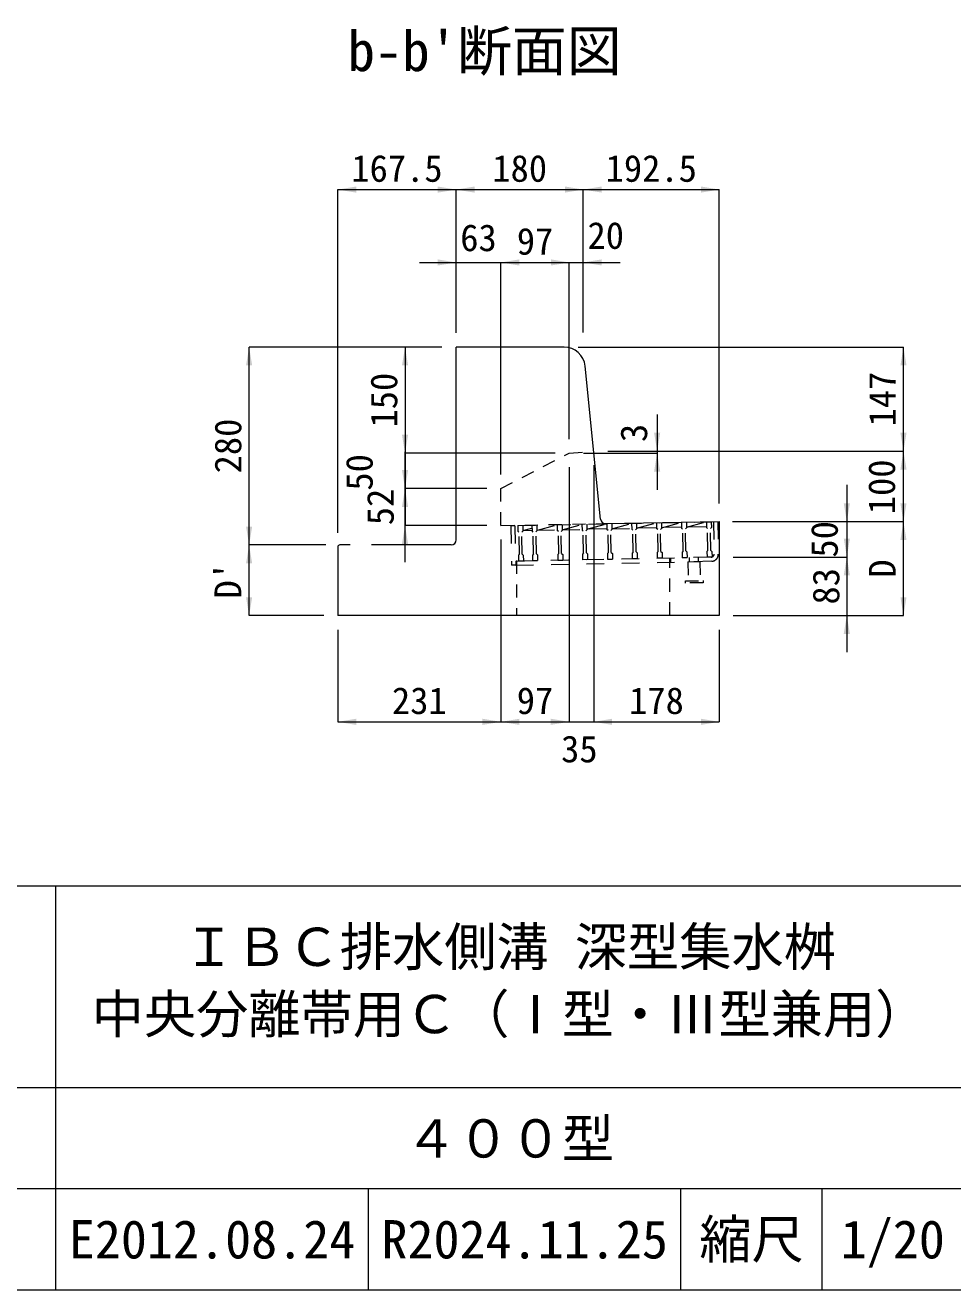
# Model space of a CAD drawing. Units: millimetres at full size. Extents: x 50430 to 101606, y 69050 to 91573.
# Drawn here: x 70819 to 72132, y 77277 to 79066 of the extents above; entities that cross this region are included whole.
import ezdxf
from ezdxf.enums import TextEntityAlignment as Align

# ---------------------------------------------------------------- set-up
doc = ezdxf.new("R2010")
doc.units = ezdxf.units.MM
doc.header["$LTSCALE"] = 50
for name, pattern in [('USER1', [0.675, 0.375, -0.3]), ('USER3', [1, 0.5, -0.5]), ('USER4', [0.675, 0.375, -0.3])]:
    doc.linetypes.add(name, pattern=pattern)
for name, color, linetype, lineweight in [('インサート', 3, 'USER1', 9), ('グレーチング', 7, 'USER1', 5), ('寸法線', 7, 'Continuous', 13), ('本体', 2, 'Continuous', 9), ('枠', 7, 'Continuous', 5)]:
    doc.layers.add(name, color=color, linetype=linetype, lineweight=lineweight)
doc.layers.add('文字', color=7, linetype='Continuous')
doc.styles.add('ＭＳ ゴシック', font='')
doc.styles.get('ＭＳ ゴシック').set_extended_font_data('MS Gothic')

# ---------------------------------------------------------------- blocks, each defined once
blk = doc.blocks.new('filled_arrow')
at = {"color": 0, "linetype": 'Continuous', "lineweight": -2}
blk.add_solid([(7.5, 1.25), (0, 0), (7.5, -1.25)], dxfattribs=at)

msp = doc.modelspace()

# ---------------------------------------------------------------- linework, layer by layer
at = {"layer": 'インサート', "linetype": 'USER4'}
for p, q in [((71757.19, 78307.06), (71774.19, 78307.4)), ((71757.19, 78307.06), (71757.73, 78280.06)), ((71774.19, 78307.4), (71774.73, 78280.4)), ((71753.73, 78279.98), (71778.73, 78280.48)), ((71753.79, 78276.98), (71753.73, 78279.98)), ((71778.73, 78280.48), (71778.79, 78277.48)), ((71778.79, 78277.48), (71753.79, 78276.98))]:
    msp.add_line(p, q, dxfattribs=at)
at = {"layer": 'グレーチング', "linetype": 'USER3'}
for p, q in [((71512.5, 78358.18), (71506.51, 78358.06)), ((71506.51, 78358.06), (71507.63, 78302.07)), ((71512.5, 78358.18), (71513.62, 78302.19)), ((71516.5, 78358.26), (71790.45, 78363.73)), ((71516.5, 78358.26), (71516.66, 78350.26)), ((71518.19, 78348.79), (71516.66, 78350.26)), ((71522.19, 78348.87), (71523.66, 78350.4)), ((71523.5, 78358.4), (71523.66, 78350.4)), ((71523.64, 78351.4), (71536.58, 78354.82)), ((71523.64, 78351.4), (71536.64, 78351.66)), ((71536.5, 78358.66), (71536.66, 78350.66)), ((71538.19, 78349.19), (71536.66, 78350.66)), ((71542.19, 78349.27), (71543.66, 78350.8)), ((71543.5, 78358.8), (71543.66, 78350.8)), ((71543.64, 78351.8), (71572.73, 78352.38)), ((71544.44, 78351.81), (71572.59, 78359.38)), ((71572.29, 78359.37), (71572.45, 78351.37)), ((71573.98, 78349.9), (71572.45, 78351.37)), ((71574.6, 78318.91), (71573.98, 78349.9)), ((71577.98, 78349.98), (71579.45, 78351.51)), ((71578.6, 78318.99), (71577.98, 78349.98)), ((71579.29, 78359.51), (71579.45, 78351.51)), ((71579.43, 78352.51), (71607.59, 78360.08)), ((71579.43, 78352.51), (71607.73, 78353.08)), ((71607.29, 78360.07), (71607.45, 78352.07)), ((71608.98, 78350.6), (71607.45, 78352.07)), ((71609.6, 78319.61), (71608.98, 78350.6)), ((71612.97, 78350.68), (71614.44, 78352.21)), ((71613.59, 78319.69), (71612.97, 78350.68)), ((71614.28, 78360.21), (71614.44, 78352.21)), ((71614.42, 78353.21), (71642.58, 78360.78)), ((71642.72, 78353.78), (71614.42, 78353.21)), ((71642.58, 78360.78), (71642.74, 78352.78)), ((71644.27, 78351.31), (71642.74, 78352.78)), ((71644.89, 78320.32), (71644.27, 78351.31)), ((71648.27, 78351.39), (71649.74, 78352.92)), ((71648.89, 78320.4), (71648.27, 78351.39)), ((71649.58, 78360.92), (71649.74, 78352.92)), ((71649.72, 78353.92), (71677.87, 78361.48)), ((71649.72, 78353.92), (71678.01, 78354.48)), ((71677.57, 78361.48), (71677.73, 78353.48)), ((71679.26, 78352.01), (71677.73, 78353.48)), ((71679.88, 78321.02), (71679.26, 78352.01)), ((71683.26, 78352.09), (71684.73, 78353.62)), ((71683.88, 78321.1), (71683.26, 78352.09)), ((71684.57, 78361.62), (71684.73, 78353.62)), ((71684.71, 78354.62), (71712.86, 78362.18)), ((71713, 78355.18), (71684.71, 78354.62)), ((71712.86, 78362.18), (71713.02, 78354.18)), ((71714.55, 78352.71), (71713.02, 78354.18)), ((71715.17, 78321.72), (71714.55, 78352.71)), ((71718.55, 78352.79), (71720.02, 78354.32)), ((71719.17, 78321.8), (71718.55, 78352.79)), ((71719.86, 78362.32), (71720.02, 78354.32)), ((71720, 78355.32), (71748.16, 78362.89)), ((71748.3, 78355.89), (71720, 78355.32)), ((71748.16, 78362.89), (71748.32, 78354.89)), ((71749.85, 78353.42), (71748.32, 78354.89)), ((71750.47, 78322.43), (71749.85, 78353.42)), ((71753.85, 78353.5), (71755.32, 78355.03)), ((71754.47, 78322.51), (71753.85, 78353.5)), ((71755.16, 78363.03), (71755.32, 78355.03)), ((71755.3, 78356.03), (71783.45, 78363.59)), ((71783.59, 78356.6), (71755.3, 78356.03)), ((71783.45, 78363.59), (71783.61, 78355.6)), ((71785.14, 78354.13), (71783.61, 78355.6)), ((71785.76, 78323.13), (71785.14, 78354.13)), ((71789.14, 78354.21), (71790.61, 78355.74)), ((71789.76, 78323.21), (71789.14, 78354.21)), ((71790.45, 78363.73), (71790.61, 78355.74)), ((71793.45, 78363.81), (71794.37, 78317.8)), ((71799.45, 78363.92), (71800.37, 78317.92)), ((71518.81, 78317.79), (71518.19, 78348.79)), ((71522.81, 78317.87), (71522.19, 78348.87)), ((71538.81, 78318.19), (71538.19, 78349.19)), ((71542.81, 78318.27), (71542.19, 78349.27)), ((71518.81, 78317.79), (71517.34, 78316.26)), ((71517.34, 78316.26), (71517.5, 78308.27)), ((71522.81, 78317.87), (71524.34, 78316.4)), ((71524.34, 78316.4), (71524.5, 78308.41)), ((71538.81, 78318.19), (71537.34, 78316.66)), ((71537.34, 78316.66), (71537.5, 78308.67)), ((71542.81, 78318.27), (71544.34, 78316.8)), ((71544.34, 78316.8), (71544.5, 78308.81)), ((71574.6, 78318.91), (71573.13, 78317.38)), ((71573.13, 78317.38), (71573.29, 78309.38)), ((71578.6, 78318.99), (71580.13, 78317.52)), ((71580.13, 78317.52), (71580.29, 78309.52)), ((71609.6, 78319.61), (71608.13, 78318.08)), ((71608.13, 78318.08), (71608.29, 78310.08)), ((71613.59, 78319.69), (71615.12, 78318.22)), ((71615.12, 78318.22), (71615.28, 78310.22)), ((71644.89, 78320.32), (71643.42, 78318.79)), ((71643.42, 78318.79), (71643.58, 78310.79)), ((71648.89, 78320.4), (71650.42, 78318.93)), ((71650.42, 78318.93), (71650.58, 78310.93)), ((71679.88, 78321.02), (71678.41, 78319.49)), ((71678.41, 78319.49), (71678.57, 78311.49)), ((71683.88, 78321.1), (71685.41, 78319.63)), ((71685.41, 78319.63), (71685.57, 78311.63)), ((71715.17, 78321.72), (71713.7, 78320.19)), ((71713.7, 78320.19), (71713.86, 78312.19)), ((71719.17, 78321.8), (71720.7, 78320.33)), ((71720.7, 78320.33), (71720.86, 78312.33)), ((71750.47, 78322.43), (71749, 78320.9)), ((71749, 78320.9), (71749.16, 78312.9)), ((71754.47, 78322.51), (71756, 78321.04)), ((71756, 78321.04), (71756.16, 78313.04)), ((71785.76, 78323.13), (71784.29, 78321.6)), ((71784.29, 78321.6), (71784.45, 78313.6)), ((71789.76, 78323.21), (71791.29, 78321.74)), ((71791.29, 78321.74), (71791.45, 78313.74)), ((71513.62, 78302.19), (71507.63, 78302.07)), ((71513.5, 78308.19), (71746.66, 78312.85)), ((71513.62, 78302.19), (71741.58, 78306.75)), ((71517.5, 78308.27), (71524.5, 78308.41)), ((71537.5, 78308.67), (71544.5, 78308.81)), ((71573.29, 78309.38), (71580.29, 78309.52)), ((71615.28, 78310.22), (71608.29, 78310.08)), ((71643.58, 78310.79), (71650.58, 78310.93)), ((71685.57, 78311.63), (71678.57, 78311.49)), ((71720.86, 78312.33), (71713.86, 78312.19)), ((71732.46, 78312.56), (71732.58, 78306.57)), ((71790.57, 78307.73), (71741.58, 78306.75)), ((71790.45, 78313.72), (71747.46, 78312.86)), ((71756.04, 78312.85), (71749.05, 78312.57)), ((71758.96, 78313.1), (71759.08, 78307.1)), ((71771.95, 78313.36), (71772.07, 78307.36)), ((71791.45, 78313.74), (71784.45, 78313.6))]:
    msp.add_line(p, q, dxfattribs=at)
for radius, start, end in [(4, 271.14586, 1.14572), (10, 271.14571, 1.14575)]:
    msp.add_arc((71790.37, 78317.72), radius, start, end, dxfattribs=at)
at = {"layer": '寸法線', "lineweight": 9}
for p, q in [((71261.71, 78833.91), (71429.21, 78833.91)), ((71261.71, 78347.95), (71261.71, 78833.91)), ((71429.21, 78630.96), (71429.21, 78833.91)), ((71429.21, 78833.91), (71609.21, 78833.91)), ((71429.21, 78630.96), (71429.21, 78833.91)), ((71609.21, 78833.91), (71801.71, 78833.91)), ((71609.21, 78631.42), (71609.21, 78833.91)), ((71609.21, 78631.42), (71609.21, 78833.91)), ((71801.71, 78389.4), (71801.71, 78833.91)), ((71377.21, 78730.74), (71544.53, 78730.74)), ((71429.21, 78630.96), (71429.21, 78730.74)), ((71492.53, 78730.74), (71589.41, 78730.74)), ((71492.53, 78430.85), (71492.53, 78730.74)), ((71492.53, 78430.85), (71492.53, 78730.74)), ((71537.41, 78730.74), (71661.21, 78730.74)), ((71589.41, 78480.85), (71589.41, 78730.74)), ((71589.41, 78480.85), (71589.41, 78730.74)), ((71609.21, 78631.42), (71609.21, 78730.74)), ((71136.15, 78330.95), (71136.15, 78610.96)), ((71409.21, 78610.96), (71136.15, 78610.96)), ((71356.9, 78610.95), (71356.9, 78460.85)), ((71409.21, 78610.95), (71356.9, 78610.95)), ((71602.06, 78610.95), (72062.45, 78610.95)), ((72062.45, 78463.64), (72062.45, 78610.95)), ((71356.9, 78512.85), (71356.9, 78358.86)), ((71713.77, 78515.64), (71713.77, 78408.85)), ((71356.9, 78306.5), (71356.9, 78462.85)), ((71569.22, 78460.85), (71356.9, 78460.85)), ((71569.22, 78460.85), (71356.9, 78460.85)), ((71609.41, 78460.85), (71713.77, 78460.85)), ((71643.94, 78463.64), (72062.45, 78463.64)), ((71643.94, 78463.64), (72062.45, 78463.64)), ((71643.94, 78463.64), (71713.77, 78463.64)), ((72062.45, 78363.94), (72062.45, 78463.64)), ((71589.22, 78440.85), (71589.22, 78080.56)), ((71589.22, 78440.85), (71589.22, 78080.56)), ((71623.94, 78443.64), (71623.94, 78080.56)), ((71623.94, 78443.64), (71623.94, 78080.56)), ((71472.22, 78410.86), (71356.9, 78410.86)), ((71472.53, 78410.85), (71356.9, 78410.85)), ((71982.27, 78415.94), (71982.27, 78261.84)), ((71472.53, 78358.5), (71356.9, 78358.5)), ((71820.58, 78363.94), (72062.45, 78363.94)), ((71820.58, 78363.94), (71982.27, 78363.94)), ((71820.58, 78363.94), (72062.45, 78363.94)), ((71982.27, 78365.84), (71982.27, 78178.95)), ((72062.45, 78230.95), (72062.45, 78363.94)), ((71492.53, 78338.5), (71492.53, 78080.56)), ((71492.53, 78338.5), (71492.53, 78080.56)), ((71244.71, 78330.95), (71136.15, 78330.95)), ((71136.15, 78230.95), (71136.15, 78330.95)), ((71244.71, 78330.95), (71136.15, 78330.95)), ((71821.46, 78313.84), (71982.27, 78313.84)), ((71821.46, 78313.84), (71982.27, 78313.84)), ((71241.71, 78230.95), (71136.15, 78230.95)), ((71821.46, 78230.95), (71982.27, 78230.95)), ((71821.71, 78230.95), (72062.45, 78230.95)), ((71261.71, 78210.95), (71261.71, 78080.56)), ((71801.71, 78210.95), (71801.71, 78080.56)), ((71261.71, 78080.56), (71492.53, 78080.56)), ((71492.53, 78080.56), (71589.22, 78080.56)), ((71537.22, 78080.56), (71675.94, 78080.56)), ((71623.94, 78080.56), (71801.71, 78080.56))]:
    msp.add_line(p, q, dxfattribs=at)
at = {"layer": '本体', "lineweight": 20}
for p, q in [((71429.21, 78337.95), (71429.21, 78610.95)), ((71582.06, 78610.95), (71429.21, 78610.95)), ((71633.56, 78367.41), (71611.91, 78583.94)), ((71640.65, 78361.11), (71801.71, 78363.95)), ((71801.71, 78363.95), (71801.71, 78230.95)), ((71261.71, 78327.95), (71261.71, 78230.95)), ((71279.36, 78330.95), (71264.71, 78330.95)), ((71422.21, 78330.95), (71309.36, 78330.95)), ((71801.71, 78230.95), (71261.71, 78230.95))]:
    msp.add_line(p, q, dxfattribs=at)
at = {"layer": '本体', "linetype": 'USER1'}
for p, q in [((71492.53, 78410.85), (71589.41, 78460.85)), ((71589.41, 78460.85), (71623.94, 78463.64)), ((71492.53, 78358.5), (71492.53, 78410.85)), ((71492.53, 78358.5), (71640.65, 78361.11)), ((71514.61, 78308.88), (71514.61, 78230.95)), ((71731.71, 78230.95), (71731.71, 78312.71))]:
    msp.add_line(p, q, dxfattribs=at)
at = {"layer": '本体', "lineweight": 20}
for centre, radius, start, end in [((71582.06, 78580.95), 30, 5.71031, 90), ((71640.53, 78368.11), 7, 185.71049, 271.01161), ((71422.21, 78337.95), 7, 270, 0), ((71264.71, 78327.95), 3, 90, 180)]:
    msp.add_arc(centre, radius, start, end, dxfattribs=at)
at = {"layer": '枠', "color": 5, "lineweight": 13}
for p, q in [((73003.72, 77847.8), (70434.22, 77847.8)), ((70862.47, 77276.8), (70862.47, 77847.8)), ((73003.72, 77562.3), (70434.22, 77562.3)), ((72147.22, 77419.55), (70434.22, 77419.55)), ((71304.99, 77276.8), (71304.99, 77419.55)), ((71747.52, 77276.8), (71747.52, 77419.55)), ((71947.37, 77276.8), (71947.37, 77419.55)), ((65003.72, 77276.8), (73003.72, 77276.8))]:
    msp.add_line(p, q, dxfattribs=at)

# ---------------------------------------------------------------- block references
at = {"layer": '寸法線', "lineweight": 9, "xscale": 3.47, "yscale": 3.47}
for p in [(71261.71, 78833.91), (71429.21, 78833.91), (71609.21, 78833.91), (71492.53, 78730.74), (71492.53, 78730.74), (71609.21, 78730.74), (71261.71, 78080.56), (71492.53, 78080.56), (71623.94, 78080.56), (71623.94, 78080.56)]:
    msp.add_blockref('filled_arrow', p, dxfattribs=at)
for p, rotation in [((71429.21, 78833.91), 180), ((71609.21, 78833.91), 180), ((71801.71, 78833.91), 180), ((71429.21, 78730.74), 180), ((71589.41, 78730.74), 180), ((71589.41, 78730.74), 180), ((71136.15, 78610.96), 270), ((71356.9, 78610.95), 270), ((72062.45, 78610.95), 270), ((71356.9, 78460.85), 90), ((71356.9, 78460.85), 90), ((71713.77, 78463.64), 90), ((72062.45, 78463.64), 90), ((71713.77, 78460.85), 270), ((72062.45, 78463.64), 270), ((71356.9, 78410.85), 90), ((71356.9, 78410.86), 270), ((71982.27, 78363.94), 90), ((72062.45, 78363.94), 90), ((71136.15, 78330.95), 90), ((71356.9, 78358.5), 270), ((72062.45, 78363.94), 270), ((71982.27, 78313.84), 90), ((71136.15, 78330.95), 270), ((71982.27, 78313.84), 270), ((71136.15, 78230.95), 90), ((72062.45, 78230.95), 90), ((71982.27, 78230.95), 270), ((71492.53, 78080.56), 180), ((71589.22, 78080.56), 180), ((71589.22, 78080.56), 180), ((71801.71, 78080.56), 180)]:
    msp.add_blockref('filled_arrow', p, dxfattribs=dict(at, rotation=rotation))

# ---------------------------------------------------------------- texts
at = {"layer": '寸法線', "style": 'ＭＳ ゴシック'}
for s, p in [('167.5', (71345.46, 78863.91)), ('180', (71519.21, 78863.91)), ('192.5', (71705.46, 78863.91)), ('63', (71460.87, 78765.74)), ('20', (71641.05, 78769)), ('97', (71540.97, 78760.74)), ('231', (71377.12, 78110.56)), ('97', (71540.87, 78110.56)), ('178', (71712.83, 78110.56)), ('35', (71603.66, 78042.18))]:
    msp.add_text(s, height=37.98, dxfattribs=at).set_placement(p, align=Align.MIDDLE_CENTER)
for s, p in [('150', (71326.9, 78535.9)), ('147', (72032.45, 78537.3)), ('280', (71106.15, 78470.96)), ('3', (71680.7, 78489.48)), ('50', (71292.1, 78433.67)), ('100', (72031.56, 78413.16)), ('52', (71321.9, 78384.67)), ('50', (71950.49, 78338.89)), ("D'", (71106.15, 78280.95)), ('D', (72032.45, 78297.45)), ('83', (71952.74, 78272.4))]:
    msp.add_text(s, height=37.98, rotation=90, dxfattribs=at).set_placement(p, align=Align.MIDDLE_CENTER)
at = {"layer": '文字', "style": 'ＭＳ ゴシック'}
msp.add_text("b-b'断面図", height=56.96, dxfattribs=at).set_placement((71275.52, 78984.62), align=Align.BOTTOM_LEFT)
at = {"layer": '枠', "style": 'ＭＳ ゴシック'}
for s, p in [('ＩＢＣ排水側溝 深型集水桝', (71042.69, 77789.21)), ('中央分離帯用Ｃ（Ⅰ型・Ⅲ型兼用）', (70913.28, 77694.04))]:
    msp.add_text(s, height=54.21, dxfattribs=at).set_placement(p, align=Align.TOP_LEFT)
for s, p in [('４００型', (71504.84, 77490.92)), ('E2012.08.24', (71083.73, 77348.17)), ('R2024.11.25', (71526.25, 77348.17)), ('縮尺', (71847.44, 77348.17)), ('1/20', (72047.29, 77348.17))]:
    msp.add_text(s, height=54.21, dxfattribs=at).set_placement(p, align=Align.MIDDLE_CENTER)

doc.saveas('drawing.dxf')
